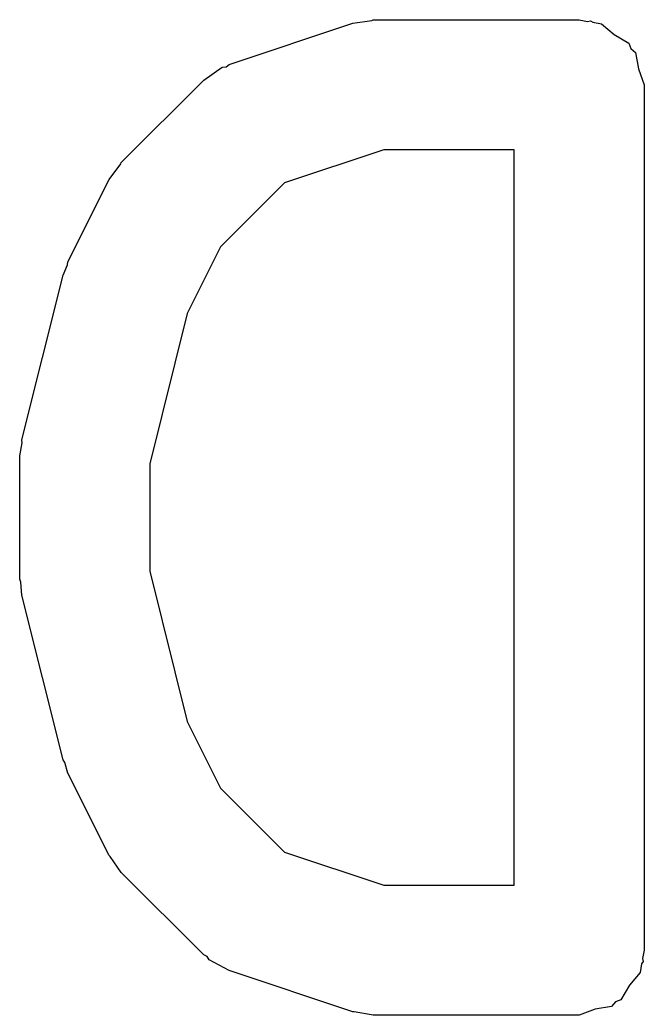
# Model space of a CAD drawing. Extents: x 4.21 to 6.19, y -6.7 to -5.02.
# Drawn here: x 5.16486 to 5.19326, y -6.65254 to -6.60726 of the extents above; entities that cross this region are included whole.
import ezdxf

# ---------------------------------------------------------------- set-up
doc = ezdxf.new("R2010")
doc.units = 0
doc.header["$MEASUREMENT"] = 0
doc.layers.add('BLACK', color=7, linetype='CONTINUOUS')

msp = doc.modelspace()

# ---------------------------------------------------------------- linework, layer by layer
at = {"layer": 'BLACK', "linetype": 'CONTINUOUS'}
for p, q in [((5.174379, -6.609287), (5.180004, -6.607412)), ((5.180004, -6.607412), (5.180877, -6.607283)), ((5.180877, -6.607283), (5.180937, -6.607261)), ((5.180937, -6.607261), (5.190311, -6.607261)), ((5.190311, -6.607261), (5.190695, -6.607328)), ((5.190695, -6.607328), (5.190824, -6.607305)), ((5.190824, -6.607305), (5.190938, -6.607371)), ((5.190938, -6.607371), (5.191321, -6.607439)), ((5.191321, -6.607439), (5.191909, -6.607932)), ((5.191909, -6.607932), (5.192573, -6.608315)), ((5.192573, -6.608315), (5.192664, -6.608566)), ((5.192664, -6.608566), (5.192868, -6.608737)), ((5.192868, -6.608737), (5.193002, -6.609493)), ((5.174241, -6.609397), (5.174379, -6.609287)), ((5.173225, -6.61), (5.174065, -6.609412)), ((5.174065, -6.609412), (5.174241, -6.609397)), ((5.193002, -6.609493), (5.193264, -6.610213)), ((5.169476, -6.61375), (5.173225, -6.61)), ((5.193264, -6.610213), (5.193264, -6.649583)), ((5.181416, -6.613166), (5.176908, -6.614669)), ((5.187358, -6.613166), (5.181416, -6.613166)), ((5.187358, -6.646631), (5.187358, -6.613166)), ((5.168923, -6.614517), (5.169448, -6.613808)), ((5.169448, -6.613808), (5.169476, -6.61375)), ((5.167048, -6.618267), (5.168923, -6.614517)), ((5.176908, -6.614669), (5.17399, -6.617587)), ((5.17399, -6.617587), (5.172475, -6.620618)), ((5.167032, -6.618406), (5.167048, -6.618267)), ((5.166824, -6.618871), (5.167032, -6.618406)), ((5.164949, -6.62637), (5.166824, -6.618871)), ((5.172475, -6.620618), (5.170767, -6.62745)), ((5.164861, -6.627086), (5.164964, -6.626506)), ((5.164964, -6.626506), (5.164949, -6.62637)), ((5.164861, -6.632711), (5.164861, -6.627086)), ((5.170767, -6.62745), (5.170767, -6.632347)), ((5.170767, -6.632347), (5.172475, -6.639179)), ((5.164908, -6.632839), (5.164861, -6.632711)), ((5.164949, -6.633427), (5.164908, -6.632839)), ((5.166824, -6.640926), (5.164949, -6.633427)), ((5.172475, -6.639179), (5.17399, -6.64221)), ((5.166902, -6.641042), (5.166824, -6.640926)), ((5.167048, -6.64153), (5.166902, -6.641042)), ((5.168923, -6.64528), (5.167048, -6.64153)), ((5.17399, -6.64221), (5.176908, -6.645128)), ((5.168969, -6.645324), (5.168923, -6.64528)), ((5.169476, -6.646047), (5.168969, -6.645324)), ((5.176908, -6.645128), (5.181416, -6.646631)), ((5.173225, -6.649797), (5.169476, -6.646047)), ((5.181416, -6.646631), (5.187358, -6.646631)), ((5.193264, -6.649583), (5.193196, -6.649967)), ((5.173385, -6.649871), (5.173225, -6.649797)), ((5.173478, -6.650022), (5.173385, -6.649871)), ((5.174379, -6.65051), (5.173478, -6.650022)), ((5.193196, -6.649967), (5.193219, -6.650096)), ((5.180004, -6.652385), (5.174379, -6.65051)), ((5.193153, -6.65021), (5.193086, -6.650593)), ((5.193219, -6.650096), (5.193153, -6.65021)), ((5.193086, -6.650593), (5.192593, -6.651181)), ((5.192593, -6.651181), (5.192209, -6.651845)), ((5.192209, -6.651845), (5.191959, -6.651936)), ((5.191032, -6.652274), (5.190311, -6.652536)), ((5.191788, -6.652141), (5.191032, -6.652274)), ((5.191959, -6.651936), (5.191788, -6.652141)), ((5.180068, -6.652383), (5.180004, -6.652385)), ((5.180937, -6.652536), (5.180068, -6.652383)), ((5.190311, -6.652536), (5.180937, -6.652536))]:
    msp.add_line(p, q, dxfattribs=at)

doc.saveas('drawing.dxf')
